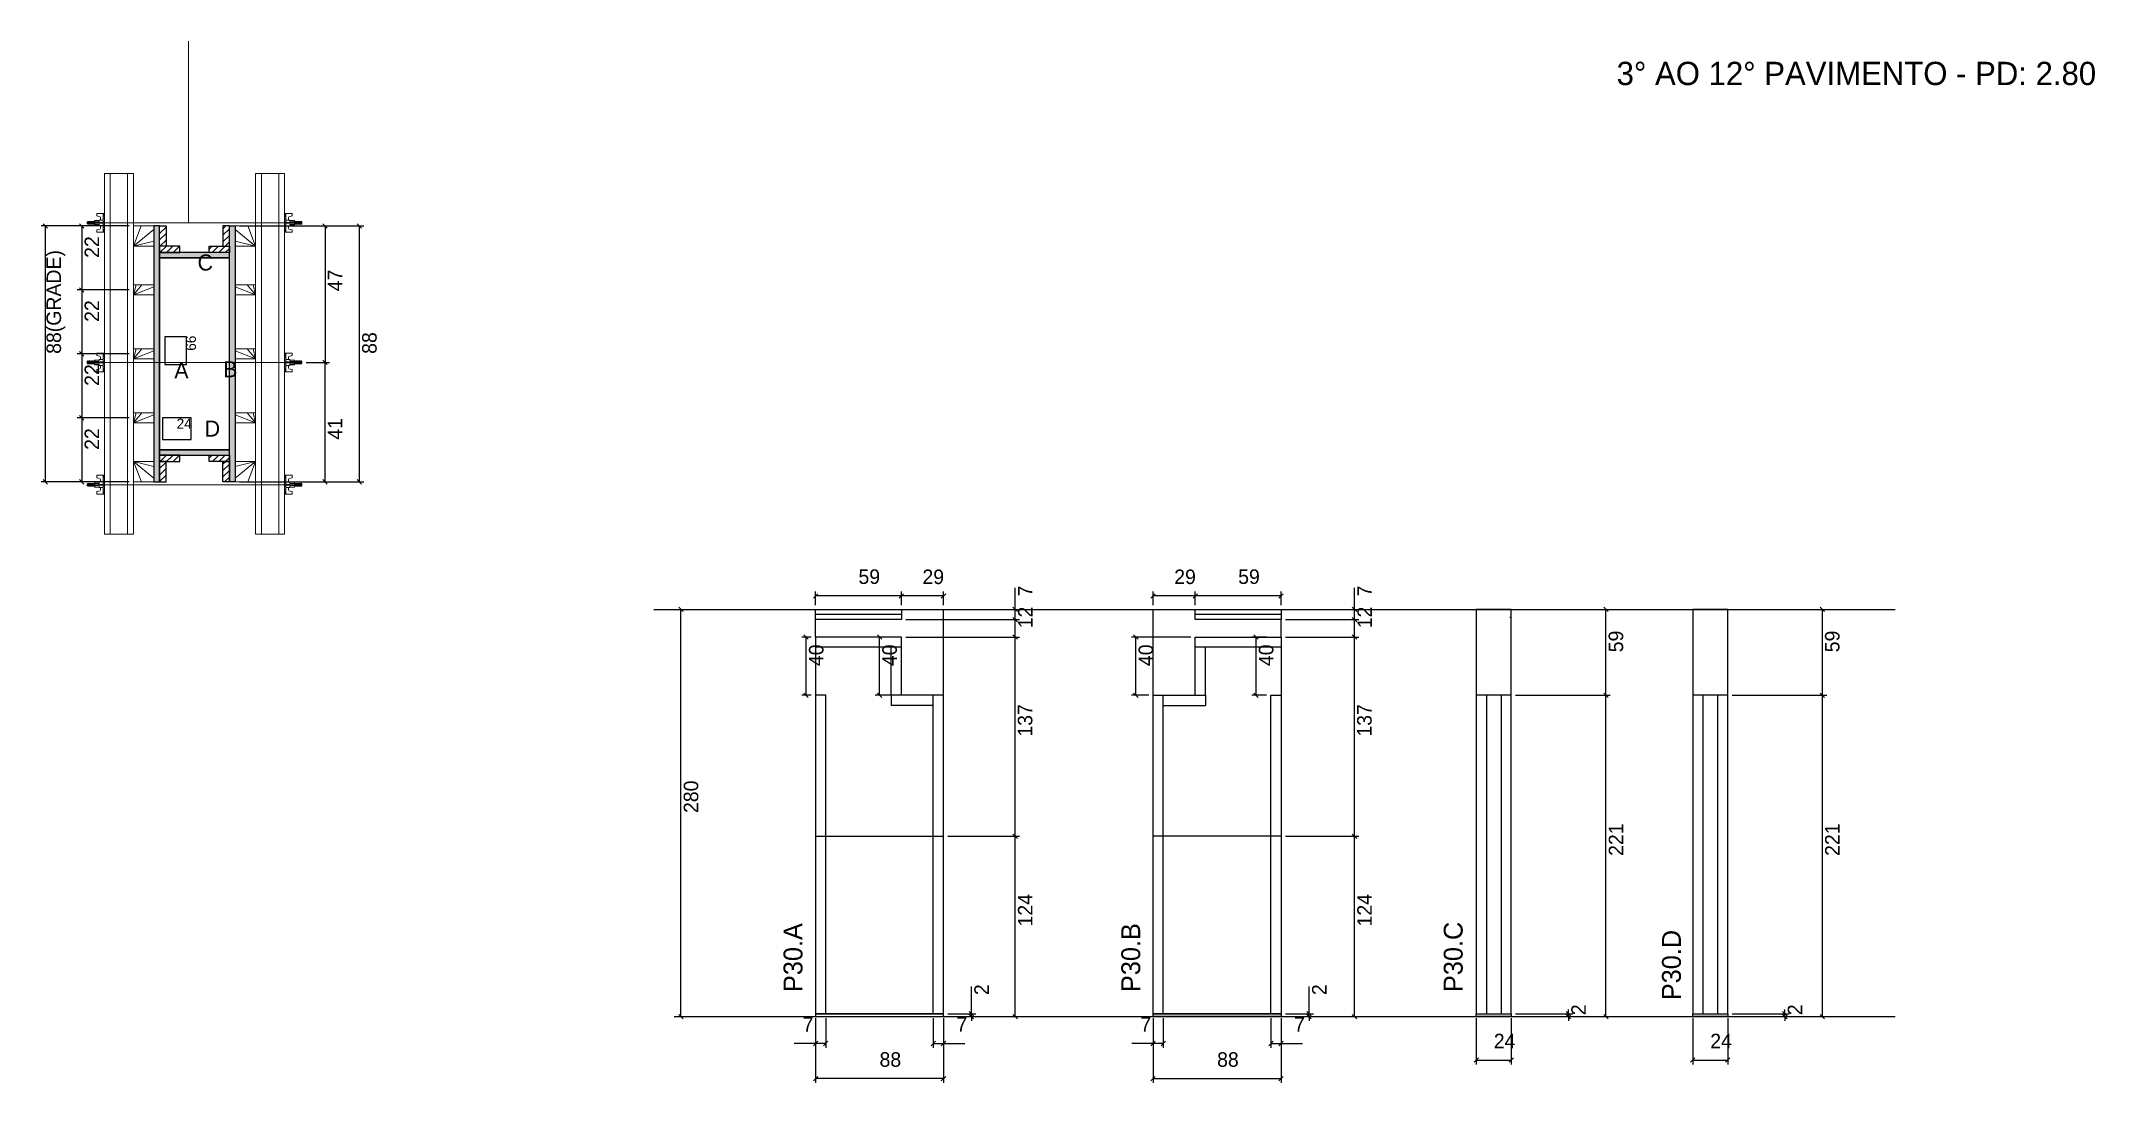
# Model space of a CAD drawing. Header units: metres. Extents: x 5842 to 7255, y 2883 to 3600.
import ezdxf

# ---------------------------------------------------------------- set-up
doc = ezdxf.new("R2010")
doc.units = ezdxf.units.M
for name, color, linetype in [('CHAPA', 7, 'Continuous'), ('COTA', 7, 'Continuous'), ('Hachura', 7, 'Continuous'), ('Madeira', 7, 'Continuous'), ('NIVEL 2° PAV.', 7, 'Continuous'), ('NOMENCLATURA', 7, 'Continuous'), ('Nível', 7, 'Continuous'), ('Painéis', 7, 'Continuous'), ('Perfil Metálico', 7, 'Continuous'), ('SARR_2.2x7', 7, 'Continuous'), ('SARRAFO', 7, 'Continuous'), ('Texto Seção', 7, 'Continuous'), ('TEXTO_GERAL', 7, 'Continuous')]:
    doc.layers.add(name, color=color, linetype=linetype)

msp = doc.modelspace()

# ---------------------------------------------------------------- hatches: boundary and pattern name
at = {"layer": 'COTA'}
h = msp.add_hatch(dxfattribs=at)
h.set_pattern_fill('AR-CONC')
h.paths.add_polyline_path([(6829.2, 3149.9), (6853.2, 3149.9), (6853.2, 3208.9), (6829.2, 3208.9), (6829.2, 3149.9)])
h = msp.add_hatch(dxfattribs=at)
h.set_pattern_fill('AR-CONC')
h.paths.add_polyline_path([(6978.1, 3149.9), (7002.1, 3149.9), (7002.1, 3208.9), (6978.1, 3208.9), (6978.1, 3149.9)])
at = {"layer": 'Hachura'}
h = msp.add_hatch(color=7, dxfattribs=at)
h.dxf.hatch_style = 1
h.paths.add_polyline_path([(5923.5, 3472.6), (5919.5, 3472.6), (5919.5, 3296.6), (5923.5, 3296.6), (5923.5, 3472.6)])
h = msp.add_hatch(dxfattribs=at)
h.set_pattern_fill('ANSI31')
h.paths.add_polyline_path([(5923.5, 3458.6), (5927.9, 3458.6), (5927.9, 3472.6), (5923.5, 3472.6), (5923.5, 3458.6)])
h = msp.add_hatch(dxfattribs=at)
h.set_pattern_fill('ANSI31')
h.paths.add_polyline_path([(5971.5, 3458.6), (5967.1, 3458.6), (5967.1, 3472.6), (5971.5, 3472.6), (5971.5, 3458.6)])
h = msp.add_hatch(color=7, dxfattribs=at)
h.dxf.hatch_style = 1
h.paths.add_polyline_path([(5971.5, 3472.6), (5975.5, 3472.6), (5975.5, 3296.6), (5971.5, 3296.6), (5971.5, 3472.6)])
h = msp.add_hatch(dxfattribs=at)
h.set_pattern_fill('ANSI31')
h.paths.add_polyline_path([(5923.5, 3454.2), (5923.5, 3458.6), (5937.5, 3458.6), (5937.5, 3454.2), (5923.5, 3454.2)])
h = msp.add_hatch(color=7, dxfattribs=at)
h.dxf.hatch_style = 1
h.paths.add_polyline_path([(5971.5, 3450.6), (5971.5, 3454.2), (5923.5, 3454.2), (5923.5, 3450.6), (5971.5, 3450.6)])
h = msp.add_hatch(color=7, dxfattribs=at)
h.dxf.hatch_style = 1
h.paths.add_polyline_path([(5971.5, 3450.6), (5971.5, 3454.2), (5923.5, 3454.2), (5923.5, 3450.6), (5971.5, 3450.6)])
h = msp.add_hatch(dxfattribs=at)
h.set_pattern_fill('ANSI31')
h.paths.add_polyline_path([(5971.5, 3454.2), (5971.5, 3458.6), (5957.5, 3458.6), (5957.5, 3454.2), (5971.5, 3454.2)])
h = msp.add_hatch(color=7, dxfattribs=at)
h.dxf.hatch_style = 1
h.paths.add_polyline_path([(5971.5, 3315), (5971.5, 3318.6), (5923.5, 3318.6), (5923.5, 3315), (5971.5, 3315)])
h = msp.add_hatch(color=7, dxfattribs=at)
h.dxf.hatch_style = 1
h.paths.add_polyline_path([(5971.5, 3315), (5971.5, 3318.6), (5923.5, 3318.6), (5923.5, 3315), (5971.5, 3315)])
h = msp.add_hatch(dxfattribs=at)
h.set_pattern_fill('ANSI31')
h.paths.add_polyline_path([(5923.5, 3310.6), (5923.5, 3315), (5937.5, 3315), (5937.5, 3310.6), (5923.5, 3310.6)])
h = msp.add_hatch(dxfattribs=at)
h.set_pattern_fill('ANSI31')
h.paths.add_polyline_path([(5923.5, 3310.6), (5927.9, 3310.6), (5927.9, 3296.6), (5923.5, 3296.6), (5923.5, 3310.6)])
h = msp.add_hatch(dxfattribs=at)
h.set_pattern_fill('ANSI31')
h.paths.add_polyline_path([(5971.5, 3310.6), (5971.5, 3315), (5957.5, 3315), (5957.5, 3310.6), (5971.5, 3310.6)])
h = msp.add_hatch(dxfattribs=at)
h.set_pattern_fill('ANSI31')
h.paths.add_polyline_path([(5971.5, 3310.6), (5967.1, 3310.6), (5967.1, 3296.6), (5971.5, 3296.6), (5971.5, 3310.6)])

# ---------------------------------------------------------------- linework, layer by layer
at = {"layer": 'CHAPA', "color": 1, "lineweight": 25}
for points in [[(5923.5, 3472.6), (5919.5, 3472.6), (5919.5, 3296.6), (5923.5, 3296.6)], [(5923.5, 3472.6), (5919.5, 3472.6), (5919.5, 3296.6), (5923.5, 3296.6)], [(5971.5, 3472.6), (5975.5, 3472.6), (5975.5, 3296.6), (5971.5, 3296.6)], [(5971.5, 3472.6), (5975.5, 3472.6), (5975.5, 3296.6), (5971.5, 3296.6)], [(5971.5, 3450.6), (5971.5, 3454.2), (5923.5, 3454.2), (5923.5, 3450.6)], [(5971.5, 3450.6), (5971.5, 3454.2), (5923.5, 3454.2), (5923.5, 3450.6)], [(5971.5, 3315), (5971.5, 3318.6), (5923.5, 3318.6), (5923.5, 3315)], [(5971.5, 3315), (5971.5, 3318.6), (5923.5, 3318.6), (5923.5, 3315)]]:
    msp.add_lwpolyline(points, close=True, dxfattribs=at)
at = {"layer": 'COTA', "color": 241, "lineweight": 25}
for p, q in [((5902.5, 3472.6), (5842, 3472.6)), ((5845, 3296.6), (5845, 3472.6)), ((5902.5, 3472.6), (5866.9, 3472.6)), ((5869.9, 3472.6), (5869.9, 3428.6)), ((5978.5, 3472.6), (6063.9, 3472.6)), ((6012.5, 3472.6), (6040.3, 3472.6)), ((6037.3, 3472.6), (6037.3, 3378.7)), ((6060.9, 3296.6), (6060.9, 3472.6)), ((5902.5, 3428.6), (5866.9, 3428.6)), ((5902.5, 3428.6), (5866.9, 3428.6)), ((5869.9, 3428.6), (5869.9, 3384.6)), ((5902.5, 3384.6), (5866.9, 3384.6)), ((5902.5, 3384.6), (5866.9, 3384.6)), ((5869.9, 3384.6), (5869.9, 3340.6)), ((6024.3, 3378.7), (6040.3, 3378.7)), ((6024.3, 3378.7), (6040.3, 3378.7)), ((6037.3, 3296.6), (6037.3, 3378.7)), ((5902.5, 3340.6), (5866.9, 3340.6)), ((5902.5, 3340.6), (5866.9, 3340.6)), ((5869.9, 3340.6), (5869.9, 3296.6)), ((5902.5, 3296.6), (5842, 3296.6)), ((5902.5, 3296.6), (5866.9, 3296.6)), ((5978.5, 3296.6), (6063.9, 3296.6)), ((6012.5, 3296.6), (6040.3, 3296.6)), ((6433.7, 3208.9), (6462.7, 3208.9)), ((6462.7, 3149.9), (6462.7, 3208.9)), ((6606.9, 3149.9), (6606.9, 3208.9)), ((6606.9, 3208.9), (6635.9, 3208.9)), ((6374.7, 3189.9), (6374.7, 3201.9)), ((6694.9, 3189.9), (6694.9, 3201.9))]:
    msp.add_line(p, q, dxfattribs=at)
at = {"layer": 'COTA', "color": 0, "lineweight": 25}
for p, q in [((5846.5, 3471.1), (5843.5, 3474.1)), ((5871.4, 3471.1), (5868.4, 3474.1)), ((6038.8, 3471.1), (6035.8, 3474.1)), ((6062.4, 3471.1), (6059.4, 3474.1)), ((5868.4, 3430.1), (5871.4, 3427.1)), ((5871.4, 3427.1), (5868.4, 3430.1)), ((5868.4, 3386.1), (5871.4, 3383.1)), ((5871.4, 3383.1), (5868.4, 3386.1)), ((6038.8, 3377.2), (6035.8, 3380.2)), ((6035.8, 3380.2), (6038.8, 3377.2)), ((5868.4, 3342.1), (5871.4, 3339.1)), ((5871.4, 3339.1), (5868.4, 3342.1)), ((5843.5, 3298.1), (5846.5, 3295.1)), ((5868.4, 3298.1), (5871.4, 3295.1)), ((6035.8, 3298.1), (6038.8, 3295.1)), ((6059.4, 3298.1), (6062.4, 3295.1)), ((6376.2, 3219.7), (6373.2, 3216.7)), ((6432.2, 3216.7), (6435.2, 3219.7)), ((6435.2, 3219.7), (6432.2, 3216.7)), ((6461.2, 3216.7), (6464.2, 3219.7)), ((6513.5, 3207.4), (6510.5, 3210.4)), ((6608.4, 3219.7), (6605.4, 3216.7)), ((6634.4, 3216.7), (6637.4, 3219.7)), ((6637.4, 3219.7), (6634.4, 3216.7)), ((6693.4, 3216.7), (6696.4, 3219.7)), ((6746.9, 3207.4), (6743.9, 3210.4)), ((6919.8, 3207.4), (6916.8, 3210.4)), ((7068.7, 3207.4), (7065.7, 3210.4)), ((6513.5, 3200.4), (6510.5, 3203.4)), ((6510.5, 3203.4), (6513.5, 3200.4)), ((6746.9, 3200.4), (6743.9, 3203.4)), ((6743.9, 3203.4), (6746.9, 3200.4)), ((6369.7, 3188.4), (6366.7, 3191.4)), ((6420.2, 3188.4), (6417.2, 3191.4)), ((6513.5, 3188.4), (6510.5, 3191.4)), ((6510.5, 3191.4), (6513.5, 3188.4)), ((6596.5, 3188.4), (6593.5, 3191.4)), ((6679.2, 3188.4), (6676.2, 3191.4)), ((6746.9, 3188.4), (6743.9, 3191.4)), ((6743.9, 3191.4), (6746.9, 3188.4)), ((6366.7, 3151.4), (6369.7, 3148.4)), ((6417.2, 3151.4), (6420.2, 3148.4)), ((6593.5, 3151.4), (6596.5, 3148.4)), ((6676.2, 3151.4), (6679.2, 3148.4)), ((6916.8, 3151.4), (6919.8, 3148.4)), ((6919.8, 3148.4), (6916.8, 3151.4)), ((7065.7, 3151.4), (7068.7, 3148.4)), ((7068.7, 3148.4), (7065.7, 3151.4)), ((6510.5, 3054.4), (6513.5, 3051.4)), ((6513.5, 3051.4), (6510.5, 3054.4)), ((6743.9, 3054.4), (6746.9, 3051.4)), ((6746.9, 3051.4), (6743.9, 3054.4)), ((6480.4, 2932.4), (6483.4, 2929.4)), ((6483.4, 2927.4), (6480.4, 2930.4)), ((6510.5, 2930.4), (6513.5, 2927.4)), ((6712.7, 2932.4), (6715.7, 2929.4)), ((6715.7, 2927.4), (6712.7, 2930.4)), ((6743.9, 2930.4), (6746.9, 2927.4)), ((6891, 2932.4), (6894, 2929.4)), ((6894, 2927.4), (6891, 2930.4)), ((6916.8, 2930.4), (6919.8, 2927.4)), ((7039.9, 2932.4), (7042.9, 2929.4)), ((7042.9, 2927.4), (7039.9, 2930.4)), ((7065.7, 2930.4), (7068.7, 2927.4)), ((6376.2, 2911.9), (6373.2, 2908.9)), ((6380.2, 2908.9), (6383.2, 2911.9)), ((6457.2, 2911.9), (6454.2, 2908.9)), ((6461.2, 2908.9), (6464.2, 2911.9)), ((6608.4, 2911.9), (6605.4, 2908.9)), ((6612.4, 2908.9), (6615.4, 2911.9)), ((6689.4, 2911.9), (6686.4, 2908.9)), ((6693.4, 2908.9), (6696.4, 2911.9)), ((6830.7, 2900.5), (6827.7, 2897.5)), ((6851.7, 2897.5), (6854.7, 2900.5)), ((6979.6, 2900.5), (6976.6, 2897.5)), ((7000.6, 2897.5), (7003.6, 2900.5)), ((6376.2, 2887.8), (6373.2, 2884.8)), ((6461.2, 2884.8), (6464.2, 2887.8)), ((6608.4, 2887.8), (6605.4, 2884.8)), ((6693.4, 2884.8), (6696.4, 2887.8))]:
    msp.add_line(p, q, dxfattribs=at)
at = {"layer": 'COTA', "color": 180, "lineweight": 25}
for p, q in [((5942, 3396.2), (5927, 3396.2)), ((5927, 3396.2), (5927, 3377.2)), ((5942, 3377.2), (5942, 3396.2)), ((5927, 3377.2), (5942, 3377.2)), ((5945.1, 3340.6), (5925.4, 3340.6)), ((5925.4, 3340.6), (5925.4, 3325.6)), ((5945.1, 3325.6), (5945.1, 3340.6)), ((5925.4, 3325.6), (5945.1, 3325.6))]:
    msp.add_line(p, q, dxfattribs=at)
at = {"layer": 'COTA', "color": 4, "lineweight": 25}
for p, q in [((6374.7, 3211.9), (6374.7, 3221.2)), ((6433.7, 3211.9), (6433.7, 3221.2)), ((6433.7, 3211.9), (6433.7, 3221.2)), ((6462.7, 3211.9), (6462.7, 3221.2)), ((6512, 3208.9), (6512, 3223.7)), ((6606.9, 3211.9), (6606.9, 3221.2)), ((6635.9, 3211.9), (6635.9, 3221.2)), ((6635.9, 3211.9), (6635.9, 3221.2)), ((6694.9, 3211.9), (6694.9, 3221.2)), ((6745.4, 3208.9), (6745.4, 3223.7)), ((6433.7, 3218.2), (6374.7, 3218.2)), ((6462.7, 3218.2), (6433.7, 3218.2)), ((6465.7, 3208.9), (6515, 3208.9)), ((6512, 3201.9), (6512, 3208.9)), ((6635.9, 3218.2), (6606.9, 3218.2)), ((6694.9, 3218.2), (6635.9, 3218.2)), ((6697.9, 3208.9), (6748.4, 3208.9)), ((6745.4, 3201.9), (6745.4, 3208.9)), ((6856.2, 3208.9), (6921.3, 3208.9)), ((6918.3, 3149.9), (6918.3, 3208.9)), ((7005.1, 3208.9), (7070.2, 3208.9)), ((7067.2, 3149.9), (7067.2, 3208.9)), ((6436.7, 3201.9), (6515, 3201.9)), ((6436.7, 3201.9), (6515, 3201.9)), ((6512, 3189.9), (6512, 3201.9)), ((6697.9, 3201.9), (6748.4, 3201.9)), ((6697.9, 3201.9), (6748.4, 3201.9)), ((6745.4, 3189.9), (6745.4, 3201.9)), ((6371.7, 3189.9), (6365.2, 3189.9)), ((6368.2, 3149.9), (6368.2, 3189.9)), ((6430.7, 3189.9), (6415.7, 3189.9)), ((6418.7, 3149.9), (6418.7, 3189.9)), ((6436.7, 3189.9), (6515, 3189.9)), ((6436.7, 3189.9), (6515, 3189.9)), ((6512, 3052.9), (6512, 3189.9)), ((6632.9, 3189.9), (6592, 3189.9)), ((6595, 3149.9), (6595, 3189.9)), ((6684.9, 3189.9), (6674.7, 3189.9)), ((6677.7, 3149.9), (6677.7, 3189.9)), ((6697.9, 3189.9), (6748.4, 3189.9)), ((6697.9, 3189.9), (6748.4, 3189.9)), ((6745.4, 3052.9), (6745.4, 3189.9)), ((6371.7, 3149.9), (6365.2, 3149.9)), ((6430.7, 3149.9), (6415.7, 3149.9)), ((6603.9, 3149.9), (6592, 3149.9)), ((6684.9, 3149.9), (6674.7, 3149.9)), ((6856.2, 3149.9), (6921.3, 3149.9)), ((6856.2, 3149.9), (6921.3, 3149.9)), ((6918.3, 2928.9), (6918.3, 3149.9)), ((7005.1, 3149.9), (7070.2, 3149.9)), ((7005.1, 3149.9), (7070.2, 3149.9)), ((7067.2, 2928.9), (7067.2, 3149.9)), ((6465.7, 3052.9), (6515, 3052.9)), ((6465.7, 3052.9), (6515, 3052.9)), ((6512, 2928.9), (6512, 3052.9)), ((6697.9, 3052.9), (6748.4, 3052.9)), ((6697.9, 3052.9), (6748.4, 3052.9)), ((6745.4, 2928.9), (6745.4, 3052.9)), ((6481.9, 2930.9), (6481.9, 2949.7)), ((6714.2, 2930.9), (6714.2, 2949.7)), ((6374.7, 2927.9), (6374.7, 2883.3)), ((6374.7, 2925.9), (6374.7, 2907.4)), ((6381.7, 2927.9), (6381.7, 2907.4)), ((6455.7, 2927.9), (6455.7, 2907.4)), ((6462.7, 2927.9), (6462.7, 2883.3)), ((6462.7, 2925.9), (6462.7, 2907.4)), ((6465.7, 2930.9), (6484.9, 2930.9)), ((6465.7, 2928.9), (6484.9, 2928.9)), ((6465.7, 2928.9), (6515, 2928.9)), ((6481.9, 2928.9), (6481.9, 2930.9)), ((6481.9, 2928.9), (6481.9, 2925.9)), ((6606.9, 2927.9), (6606.9, 2883.3)), ((6606.9, 2925.9), (6606.9, 2907.4)), ((6613.9, 2927.9), (6613.9, 2907.4)), ((6687.9, 2927.9), (6687.9, 2907.4)), ((6694.9, 2927.9), (6694.9, 2883.3)), ((6694.9, 2925.9), (6694.9, 2907.4)), ((6697.9, 2930.9), (6717.2, 2930.9)), ((6697.9, 2928.9), (6717.2, 2928.9)), ((6697.9, 2928.9), (6748.4, 2928.9)), ((6714.2, 2928.9), (6714.2, 2930.9)), ((6714.2, 2928.9), (6714.2, 2925.9)), ((6829.2, 2927.9), (6829.2, 2896)), ((6853.2, 2927.9), (6853.2, 2896)), ((6856.2, 2930.9), (6895.5, 2930.9)), ((6856.2, 2928.9), (6895.5, 2928.9)), ((6856.2, 2928.9), (6921.3, 2928.9)), ((6892.5, 2930.9), (6892.5, 2933.9)), ((6892.5, 2928.9), (6892.5, 2930.9)), ((6892.5, 2928.9), (6892.5, 2925.9)), ((6978.1, 2927.9), (6978.1, 2896)), ((7002.1, 2927.9), (7002.1, 2896)), ((7005.1, 2930.9), (7044.4, 2930.9)), ((7005.1, 2928.9), (7044.4, 2928.9)), ((7005.1, 2928.9), (7070.2, 2928.9)), ((7041.4, 2930.9), (7041.4, 2933.9)), ((7041.4, 2928.9), (7041.4, 2930.9)), ((7041.4, 2928.9), (7041.4, 2925.9)), ((6374.7, 2910.4), (6360, 2910.4)), ((6381.7, 2910.4), (6374.7, 2910.4)), ((6455.7, 2910.4), (6462.7, 2910.4)), ((6462.7, 2910.4), (6477.4, 2910.4)), ((6606.9, 2910.4), (6592.2, 2910.4)), ((6613.9, 2910.4), (6606.9, 2910.4)), ((6687.9, 2910.4), (6694.9, 2910.4)), ((6694.9, 2910.4), (6709.7, 2910.4)), ((6829.2, 2899), (6853.2, 2899)), ((6978.1, 2899), (7002.1, 2899)), ((6462.7, 2886.3), (6374.7, 2886.3)), ((6606.9, 2886.3), (6694.9, 2886.3))]:
    msp.add_line(p, q, dxfattribs=at)
at = {"layer": 'COTA', "color": 241, "lineweight": 25}
for points in [[(6853.2, 3149.9), (6853.2, 3208.9), (6829.2, 3208.9), (6829.2, 3149.9)], [(7002.1, 3149.9), (7002.1, 3208.9), (6978.1, 3208.9), (6978.1, 3149.9)]]:
    msp.add_lwpolyline(points, dxfattribs=at)
at = {"layer": 'Hachura', "color": 0, "lineweight": 9}
for p, q in [((5874.1, 3475.7), (5873.7, 3475.3)), ((5873.7, 3475.3), (5873.7, 3474.1)), ((5874.4, 3475.7), (5874.1, 3475.7)), ((5874.1, 3473.7), (5874.1, 3475.7)), ((5874.4, 3475.7), (5875.3, 3473.7)), ((5874.4, 3475.7), (5875.3, 3473.7)), ((5874.5, 3475.7), (5875.6, 3473.6)), ((5875.8, 3473.6), (5874.7, 3475.8)), ((5875.5, 3475.7), (5874.9, 3475.7)), ((5875.9, 3473.7), (5874.9, 3475.7)), ((5875.5, 3475.7), (5876.5, 3473.7)), ((5875.6, 3475.7), (5876.7, 3473.6)), ((5876.9, 3473.6), (5875.9, 3475.8)), ((5876.7, 3475.7), (5876.1, 3475.7)), ((5877, 3473.7), (5876.1, 3475.7)), ((5876.3, 3475.7), (5876.1, 3475.7)), ((5876.7, 3475.7), (5877.7, 3473.7)), ((5876.8, 3475.7), (5877.9, 3473.6)), ((5878.1, 3473.6), (5877, 3475.8)), ((5877.9, 3475.7), (5877.2, 3475.7)), ((5878.2, 3473.7), (5877.2, 3475.7)), ((5877.9, 3475.7), (5878.8, 3473.7)), ((5878.8, 3474.5), (5878.2, 3475.8)), ((5878.8, 3474.8), (5878.4, 3475.7)), ((5878.8, 3475.7), (5878.4, 3475.7)), ((5878.8, 3473), (5878.8, 3476.3)), ((5878.8, 3476.3), (5882, 3476.3)), ((5878.9, 3473), (5878.9, 3476.3)), ((5885.5, 3481.1), (5880.4, 3481.1)), ((5880.4, 3481.1), (5880.4, 3479.4)), ((5880.4, 3479.4), (5882.6, 3478.8)), ((5882, 3476.6), (5882, 3472.7)), ((5884.6, 3476.6), (5882, 3476.6)), ((5882.8, 3478.5), (5882.8, 3476.6)), ((5884.6, 3481.1), (5884.6, 3468.2)), ((5884.6, 3481.1), (5884.6, 3475.9)), ((5884.6, 3480.9), (5885.5, 3480.9)), ((5884.6, 3480.7), (5885.5, 3480.7)), ((5884.6, 3480.4), (5885.5, 3480.4)), ((5884.6, 3479.9), (5885.5, 3479.9)), ((5884.6, 3479.1), (5885.5, 3479.1)), ((5884.6, 3477.7), (5885.5, 3477.7)), ((5884.6, 3474.6), (5884.6, 3476.6)), ((5884.6, 3475.9), (5884.6, 3475.3)), ((5884.9, 3475.6), (5884.7, 3475.6)), ((5885.4, 3475.6), (5884.9, 3475.6)), ((5885.5, 3468.2), (5885.5, 3481.1)), ((5885.5, 3469.1), (5885.5, 3477)), ((6009.5, 3468.2), (6009.5, 3481.1)), ((6009.5, 3481.1), (6014.7, 3481.1)), ((6010.5, 3480.9), (6009.5, 3480.9)), ((6010.5, 3480.7), (6009.5, 3480.7)), ((6010.5, 3480.4), (6009.5, 3480.4)), ((6010.5, 3479.9), (6009.5, 3479.9)), ((6010.5, 3479.1), (6009.5, 3479.1)), ((6010.5, 3477.7), (6009.5, 3477.7)), ((6009.5, 3469.1), (6009.5, 3477)), ((6009.7, 3475.6), (6010.1, 3475.6)), ((6010.1, 3475.6), (6010.3, 3475.6)), ((6010.4, 3481.1), (6010.4, 3468.2)), ((6010.4, 3481.1), (6010.4, 3475.9)), ((6010.4, 3474.6), (6010.4, 3476.6)), ((6010.4, 3476.6), (6013, 3476.6)), ((6010.4, 3475.9), (6010.4, 3475.3)), ((6012.2, 3478.5), (6012.2, 3476.6)), ((6014.7, 3479.4), (6012.5, 3478.8)), ((6013, 3476.6), (6013, 3472.7)), ((6016.2, 3476.3), (6013, 3476.3)), ((6014.7, 3481.1), (6014.7, 3479.4)), ((6016.2, 3473), (6016.2, 3476.3)), ((6016.2, 3473), (6016.2, 3476.3)), ((6016.2, 3474.5), (6016.9, 3475.8)), ((6017.2, 3475.7), (6016.2, 3473.7)), ((6016.2, 3474.8), (6016.7, 3475.7)), ((6016.2, 3475.7), (6016.7, 3475.7)), ((6016.9, 3473.7), (6017.9, 3475.7)), ((6017, 3473.6), (6018, 3475.8)), ((6017.2, 3475.7), (6017.9, 3475.7)), ((6018.3, 3475.7), (6017.2, 3473.6)), ((6018.4, 3475.7), (6017.4, 3473.7)), ((6018, 3473.7), (6019, 3475.7)), ((6018.1, 3473.6), (6019.2, 3475.8)), ((6018.4, 3475.7), (6019, 3475.7)), ((6019.4, 3475.7), (6018.4, 3473.6)), ((6019.5, 3475.7), (6018.6, 3473.7)), ((6018.8, 3475.7), (6019, 3475.7)), ((6019.2, 3473.7), (6020.2, 3475.7)), ((6019.3, 3473.6), (6020.4, 3475.8)), ((6019.5, 3475.7), (6020.2, 3475.7)), ((6020.6, 3475.7), (6019.5, 3473.6)), ((6020.7, 3475.7), (6019.7, 3473.7)), ((6020.7, 3475.7), (6019.7, 3473.7)), ((6020.7, 3475.7), (6021, 3475.7)), ((6021, 3475.7), (6021.3, 3475.3)), ((6021, 3473.7), (6021, 3475.7)), ((6021.3, 3475.3), (6021.3, 3474.1)), ((5874.1, 3473.7), (5873.7, 3474.1)), ((5874.7, 3473.7), (5874.1, 3475)), ((5874.6, 3473.6), (5874.1, 3474.8)), ((5874.1, 3474.3), (5874.4, 3473.6)), ((5874.1, 3474), (5874.2, 3473.7)), ((5874.7, 3473.7), (5875.3, 3473.7)), ((5876.5, 3473.7), (5875.9, 3473.7)), ((5877.2, 3473.7), (5877, 3473.7)), ((5877.2, 3473.7), (5877.7, 3473.7)), ((5878.2, 3473.7), (5878.8, 3473.7)), ((5878.8, 3475.3), (5882, 3475.3)), ((5878.8, 3473.7), (5882, 3473.7)), ((5882, 3473), (5878.8, 3473)), ((5880.4, 3469.9), (5882.6, 3470.4)), ((5880.4, 3468.2), (5880.4, 3469.9)), ((5884.6, 3468.2), (5880.4, 3468.2)), ((5882, 3472.7), (5882, 3473)), ((5882, 3472.7), (5882, 3473)), ((5882, 3472.7), (5884.6, 3472.7)), ((5884.6, 3475), (5882.6, 3475)), ((5882.6, 3474.4), (5884.6, 3474.4)), ((5882.8, 3470.8), (5882.8, 3472.7)), ((5884.6, 3474.6), (5885.5, 3474.6)), ((5884.6, 3471.6), (5885.5, 3471.6)), ((5884.6, 3470.2), (5885.5, 3470.2)), ((5884.6, 3469.3), (5885.5, 3469.3)), ((5884.6, 3468.9), (5885.5, 3468.9)), ((5884.6, 3468.5), (5885.5, 3468.5)), ((5884.6, 3468.3), (5885.5, 3468.3)), ((5884.6, 3468.2), (5885.5, 3468.2)), ((5884.8, 3473.7), (5885.2, 3473.7)), ((6010.4, 3474.6), (6009.5, 3474.6)), ((6010.5, 3471.6), (6009.5, 3471.6)), ((6010.5, 3470.2), (6009.5, 3470.2)), ((6010.5, 3469.3), (6009.5, 3469.3)), ((6010.5, 3468.9), (6009.5, 3468.9)), ((6010.5, 3468.5), (6009.5, 3468.5)), ((6010.5, 3468.3), (6009.5, 3468.3)), ((6010.4, 3468.2), (6009.5, 3468.2)), ((6010.3, 3473.7), (6009.9, 3473.7)), ((6010.4, 3475), (6012.4, 3475)), ((6012.4, 3474.4), (6010.4, 3474.4)), ((6013, 3472.7), (6010.4, 3472.7)), ((6010.4, 3468.2), (6014.7, 3468.2)), ((6012.2, 3470.8), (6012.2, 3472.7)), ((6014.7, 3469.9), (6012.5, 3470.4)), ((6016.2, 3475.3), (6013, 3475.3)), ((6016.2, 3473.7), (6013, 3473.7)), ((6013, 3473), (6016.2, 3473)), ((6013, 3472.7), (6013, 3473)), ((6013, 3472.7), (6013, 3473)), ((6014.7, 3468.2), (6014.7, 3469.9)), ((6016.9, 3473.7), (6016.2, 3473.7)), ((6017.8, 3473.7), (6017.4, 3473.7)), ((6017.8, 3473.7), (6018, 3473.7)), ((6018.6, 3473.7), (6019.2, 3473.7)), ((6020.4, 3473.7), (6019.7, 3473.7)), ((6020.4, 3473.7), (6021, 3475)), ((6020.4, 3473.6), (6021, 3474.8)), ((6021, 3474.3), (6020.7, 3473.6)), ((6021, 3474), (6020.9, 3473.7)), ((6021, 3473.7), (6021.3, 3474.1)), ((5874.1, 3379.7), (5873.7, 3379.3)), ((5873.7, 3379.3), (5873.7, 3378.1)), ((5874.1, 3377.7), (5873.7, 3378.1)), ((5874.4, 3379.7), (5874.1, 3379.7)), ((5874.1, 3377.7), (5874.1, 3379.7)), ((5874.7, 3377.7), (5874.1, 3379)), ((5874.6, 3377.6), (5874.1, 3378.8)), ((5874.1, 3378.3), (5874.4, 3377.6)), ((5874.1, 3378), (5874.2, 3377.7)), ((5874.4, 3379.7), (5875.3, 3377.7)), ((5874.4, 3379.7), (5875.3, 3377.7)), ((5874.5, 3379.7), (5875.6, 3377.6)), ((5875.8, 3377.6), (5874.7, 3379.8)), ((5874.7, 3377.7), (5875.3, 3377.7)), ((5875.5, 3379.7), (5874.9, 3379.7)), ((5875.9, 3377.7), (5874.9, 3379.7)), ((5875.5, 3379.7), (5876.5, 3377.7)), ((5875.6, 3379.7), (5876.7, 3377.6)), ((5876.9, 3377.6), (5875.9, 3379.8)), ((5876.5, 3377.7), (5875.9, 3377.7)), ((5876.7, 3379.7), (5876.1, 3379.7)), ((5877, 3377.7), (5876.1, 3379.7)), ((5876.3, 3379.7), (5876.1, 3379.7)), ((5876.7, 3379.7), (5877.7, 3377.7)), ((5876.8, 3379.7), (5877.9, 3377.6)), ((5878.1, 3377.6), (5877, 3379.8)), ((5877.2, 3377.7), (5877, 3377.7)), ((5877.9, 3379.7), (5877.2, 3379.7)), ((5878.2, 3377.7), (5877.2, 3379.7)), ((5877.2, 3377.7), (5877.7, 3377.7)), ((5877.9, 3379.7), (5878.8, 3377.7)), ((5878.8, 3378.5), (5878.2, 3379.8)), ((5878.2, 3377.7), (5878.8, 3377.7)), ((5878.8, 3378.8), (5878.4, 3379.7)), ((5878.8, 3379.7), (5878.4, 3379.7)), ((5878.8, 3377), (5878.8, 3380.3)), ((5878.8, 3380.3), (5882, 3380.3)), ((5878.8, 3379.3), (5882, 3379.3)), ((5878.8, 3377.7), (5882, 3377.7)), ((5882, 3377), (5878.8, 3377)), ((5878.9, 3377), (5878.9, 3380.3)), ((5885.5, 3385.1), (5880.4, 3385.1)), ((5880.4, 3385.1), (5880.4, 3383.4)), ((5880.4, 3383.4), (5882.6, 3382.8)), ((5882, 3380.6), (5882, 3376.7)), ((5884.6, 3380.6), (5882, 3380.6)), ((5882, 3376.7), (5882, 3377)), ((5882, 3376.7), (5882, 3377)), ((5882, 3376.7), (5884.6, 3376.7)), ((5884.6, 3379), (5882.6, 3379)), ((5882.6, 3378.4), (5884.6, 3378.4)), ((5882.8, 3382.5), (5882.8, 3380.6)), ((5882.8, 3374.8), (5882.8, 3376.7)), ((5884.6, 3385.1), (5884.6, 3372.2)), ((5884.6, 3385.1), (5884.6, 3379.9)), ((5884.6, 3384.9), (5885.5, 3384.9)), ((5884.6, 3384.7), (5885.5, 3384.7)), ((5884.6, 3384.4), (5885.5, 3384.4)), ((5884.6, 3383.9), (5885.5, 3383.9)), ((5884.6, 3383.1), (5885.5, 3383.1)), ((5884.6, 3381.7), (5885.5, 3381.7)), ((5884.6, 3378.6), (5884.6, 3380.6)), ((5884.6, 3379.9), (5884.6, 3379.3)), ((5884.6, 3378.6), (5885.5, 3378.6)), ((5884.9, 3379.6), (5884.7, 3379.6)), ((5884.8, 3377.7), (5885.2, 3377.7)), ((5885.4, 3379.6), (5884.9, 3379.6)), ((5885.5, 3372.2), (5885.5, 3385.1)), ((5885.5, 3373.1), (5885.5, 3381)), ((6009.5, 3372.2), (6009.5, 3385.1)), ((6009.5, 3385.1), (6014.7, 3385.1)), ((6010.5, 3384.9), (6009.5, 3384.9)), ((6010.5, 3384.7), (6009.5, 3384.7)), ((6010.5, 3384.4), (6009.5, 3384.4)), ((6010.5, 3383.9), (6009.5, 3383.9)), ((6010.5, 3383.1), (6009.5, 3383.1)), ((6010.5, 3381.7), (6009.5, 3381.7)), ((6009.5, 3373.1), (6009.5, 3381)), ((6010.4, 3378.6), (6009.5, 3378.6)), ((6009.7, 3379.6), (6010.1, 3379.6)), ((6010.3, 3377.7), (6009.9, 3377.7)), ((6010.1, 3379.6), (6010.3, 3379.6)), ((6010.4, 3385.1), (6010.4, 3372.2)), ((6010.4, 3385.1), (6010.4, 3379.9)), ((6010.4, 3378.6), (6010.4, 3380.6)), ((6010.4, 3380.6), (6013, 3380.6)), ((6010.4, 3379.9), (6010.4, 3379.3)), ((6010.4, 3379), (6012.4, 3379)), ((6012.4, 3378.4), (6010.4, 3378.4)), ((6013, 3376.7), (6010.4, 3376.7)), ((6012.2, 3382.5), (6012.2, 3380.6)), ((6012.2, 3374.8), (6012.2, 3376.7)), ((6014.7, 3383.4), (6012.5, 3382.8)), ((6013, 3380.6), (6013, 3376.7)), ((6016.2, 3380.3), (6013, 3380.3)), ((6016.2, 3379.3), (6013, 3379.3)), ((6016.2, 3377.7), (6013, 3377.7)), ((6013, 3377), (6016.2, 3377)), ((6013, 3376.7), (6013, 3377)), ((6013, 3376.7), (6013, 3377)), ((6014.7, 3385.1), (6014.7, 3383.4)), ((6016.2, 3377), (6016.2, 3380.3)), ((6016.2, 3377), (6016.2, 3380.3)), ((6016.2, 3378.5), (6016.9, 3379.8)), ((6017.2, 3379.7), (6016.2, 3377.7)), ((6016.2, 3378.8), (6016.7, 3379.7)), ((6016.2, 3379.7), (6016.7, 3379.7)), ((6016.9, 3377.7), (6016.2, 3377.7)), ((6016.9, 3377.7), (6017.9, 3379.7)), ((6017, 3377.6), (6018, 3379.8)), ((6017.2, 3379.7), (6017.9, 3379.7)), ((6018.3, 3379.7), (6017.2, 3377.6)), ((6018.4, 3379.7), (6017.4, 3377.7)), ((6017.8, 3377.7), (6017.4, 3377.7)), ((6017.8, 3377.7), (6018, 3377.7)), ((6018, 3377.7), (6019, 3379.7)), ((6018.1, 3377.6), (6019.2, 3379.8)), ((6018.4, 3379.7), (6019, 3379.7)), ((6019.4, 3379.7), (6018.4, 3377.6)), ((6019.5, 3379.7), (6018.6, 3377.7)), ((6018.6, 3377.7), (6019.2, 3377.7)), ((6018.8, 3379.7), (6019, 3379.7)), ((6019.2, 3377.7), (6020.2, 3379.7)), ((6019.3, 3377.6), (6020.4, 3379.8)), ((6019.5, 3379.7), (6020.2, 3379.7)), ((6020.6, 3379.7), (6019.5, 3377.6)), ((6020.7, 3379.7), (6019.7, 3377.7)), ((6020.7, 3379.7), (6019.7, 3377.7)), ((6020.4, 3377.7), (6019.7, 3377.7)), ((6020.4, 3377.7), (6021, 3379)), ((6020.4, 3377.6), (6021, 3378.8)), ((6020.7, 3379.7), (6021, 3379.7)), ((6021, 3378.3), (6020.7, 3377.6)), ((6021, 3378), (6020.9, 3377.7)), ((6021, 3379.7), (6021.3, 3379.3)), ((6021, 3377.7), (6021, 3379.7)), ((6021, 3377.7), (6021.3, 3378.1)), ((6021.3, 3379.3), (6021.3, 3378.1)), ((5880.4, 3373.9), (5882.6, 3374.4)), ((5880.4, 3372.2), (5880.4, 3373.9)), ((5884.6, 3372.2), (5880.4, 3372.2)), ((5884.6, 3375.6), (5885.5, 3375.6)), ((5884.6, 3374.2), (5885.5, 3374.2)), ((5884.6, 3373.3), (5885.5, 3373.3)), ((5884.6, 3372.9), (5885.5, 3372.9)), ((5884.6, 3372.5), (5885.5, 3372.5)), ((5884.6, 3372.3), (5885.5, 3372.3)), ((5884.6, 3372.2), (5885.5, 3372.2)), ((6010.5, 3375.6), (6009.5, 3375.6)), ((6010.5, 3374.2), (6009.5, 3374.2)), ((6010.5, 3373.3), (6009.5, 3373.3)), ((6010.5, 3372.9), (6009.5, 3372.9)), ((6010.5, 3372.5), (6009.5, 3372.5)), ((6010.5, 3372.3), (6009.5, 3372.3)), ((6010.4, 3372.2), (6009.5, 3372.2)), ((6010.4, 3372.2), (6014.7, 3372.2)), ((6014.7, 3373.9), (6012.5, 3374.4)), ((6014.7, 3372.2), (6014.7, 3373.9)), ((5874.1, 3295.5), (5873.7, 3295.2)), ((5873.7, 3293.9), (5873.7, 3295.2)), ((5874.1, 3293.6), (5873.7, 3293.9)), ((5874.1, 3295), (5874.4, 3295.7)), ((5874.6, 3295.6), (5874.1, 3294.5)), ((5874.1, 3295.3), (5874.2, 3295.5)), ((5874.7, 3295.5), (5874.1, 3294.2)), ((5874.1, 3295.5), (5874.1, 3293.6)), ((5874.4, 3293.6), (5874.1, 3293.6)), ((5874.4, 3293.6), (5875.3, 3295.5)), ((5874.4, 3293.6), (5875.3, 3295.5)), ((5874.5, 3293.5), (5875.6, 3295.7)), ((5875.8, 3295.6), (5874.7, 3293.5)), ((5874.7, 3295.5), (5875.3, 3295.5)), ((5875.9, 3295.5), (5874.9, 3293.6)), ((5875.5, 3293.6), (5874.9, 3293.6)), ((5875.5, 3293.6), (5876.5, 3295.5)), ((5875.6, 3293.5), (5876.7, 3295.7)), ((5876.9, 3295.6), (5875.9, 3293.5)), ((5876.5, 3295.5), (5875.9, 3295.5)), ((5877, 3295.5), (5876.1, 3293.6)), ((5876.7, 3293.6), (5876.1, 3293.6)), ((5876.3, 3293.6), (5876.1, 3293.6)), ((5876.7, 3293.6), (5877.7, 3295.5)), ((5876.8, 3293.5), (5877.9, 3295.7)), ((5878.1, 3295.6), (5877, 3293.5)), ((5877.2, 3295.5), (5877, 3295.5)), ((5877.2, 3295.5), (5877.7, 3295.5)), ((5878.2, 3295.5), (5877.2, 3293.6)), ((5877.9, 3293.6), (5877.2, 3293.6)), ((5877.9, 3293.6), (5878.8, 3295.5)), ((5878.2, 3295.5), (5878.8, 3295.5)), ((5878.8, 3294.8), (5878.2, 3293.5)), ((5878.8, 3294.5), (5878.4, 3293.6)), ((5878.8, 3293.6), (5878.4, 3293.6)), ((5878.8, 3296.3), (5878.8, 3293)), ((5882, 3296.3), (5878.8, 3296.3)), ((5878.8, 3295.5), (5882, 3295.5)), ((5878.8, 3294), (5882, 3294)), ((5878.8, 3293), (5882, 3293)), ((5878.9, 3296.3), (5878.9, 3293)), ((5884.6, 3301.1), (5880.4, 3301.1)), ((5880.4, 3301.1), (5880.4, 3299.4)), ((5880.4, 3299.4), (5882.6, 3298.8)), ((5882, 3292.7), (5882, 3296.6)), ((5882, 3296.6), (5884.6, 3296.6)), ((5882, 3296.6), (5882, 3296.3)), ((5882, 3296.6), (5882, 3296.3)), ((5884.6, 3292.7), (5882, 3292.7)), ((5882.6, 3294.8), (5884.6, 3294.8)), ((5884.6, 3294.3), (5882.6, 3294.3)), ((5882.8, 3298.5), (5882.8, 3296.6)), ((5882.8, 3290.8), (5882.8, 3292.7)), ((5884.6, 3288.2), (5884.6, 3301.1)), ((5884.6, 3301.1), (5885.5, 3301.1)), ((5884.6, 3300.9), (5885.5, 3300.9)), ((5884.6, 3300.7), (5885.5, 3300.7)), ((5884.6, 3300.4), (5885.5, 3300.4)), ((5884.6, 3299.9), (5885.5, 3299.9)), ((5884.6, 3299.1), (5885.5, 3299.1)), ((5884.6, 3297.7), (5885.5, 3297.7)), ((5884.6, 3294.6), (5884.6, 3292.7)), ((5884.6, 3294.6), (5885.5, 3294.6)), ((5884.6, 3293.3), (5884.6, 3294)), ((5884.6, 3288.2), (5884.6, 3293.3)), ((5884.9, 3293.7), (5884.7, 3293.7)), ((5884.8, 3295.6), (5885.2, 3295.6)), ((5885.4, 3293.7), (5884.9, 3293.7)), ((5885.5, 3301.1), (5885.5, 3288.2)), ((5885.5, 3300.1), (5885.5, 3292.3)), ((6009.5, 3301.1), (6009.5, 3288.2)), ((6010.4, 3301.1), (6009.5, 3301.1)), ((6010.5, 3300.9), (6009.5, 3300.9)), ((6010.5, 3300.7), (6009.5, 3300.7)), ((6010.5, 3300.4), (6009.5, 3300.4)), ((6009.5, 3300.1), (6009.5, 3292.3)), ((6010.5, 3299.9), (6009.5, 3299.9)), ((6010.5, 3299.1), (6009.5, 3299.1)), ((6010.5, 3297.7), (6009.5, 3297.7)), ((6010.4, 3294.6), (6009.5, 3294.6)), ((6009.7, 3293.7), (6010.1, 3293.7)), ((6010.3, 3295.6), (6009.9, 3295.6)), ((6010.1, 3293.7), (6010.3, 3293.7)), ((6010.4, 3288.2), (6010.4, 3301.1)), ((6010.4, 3301.1), (6014.7, 3301.1)), ((6013, 3296.6), (6010.4, 3296.6)), ((6012.4, 3294.8), (6010.4, 3294.8)), ((6010.4, 3294.6), (6010.4, 3292.7)), ((6010.4, 3294.3), (6012.4, 3294.3)), ((6010.4, 3293.3), (6010.4, 3294)), ((6010.4, 3288.2), (6010.4, 3293.3)), ((6010.4, 3292.7), (6013, 3292.7)), ((6012.2, 3298.5), (6012.2, 3296.6)), ((6012.2, 3290.8), (6012.2, 3292.7)), ((6014.7, 3299.4), (6012.5, 3298.8)), ((6013, 3292.7), (6013, 3296.6)), ((6013, 3296.6), (6013, 3296.3)), ((6013, 3296.6), (6013, 3296.3)), ((6013, 3296.3), (6016.2, 3296.3)), ((6016.2, 3295.5), (6013, 3295.5)), ((6016.2, 3294), (6013, 3294)), ((6016.2, 3293), (6013, 3293)), ((6014.7, 3301.1), (6014.7, 3299.4)), ((6016.2, 3296.3), (6016.2, 3293)), ((6016.2, 3296.3), (6016.2, 3293)), ((6016.9, 3295.5), (6016.2, 3295.5)), ((6017.2, 3293.6), (6016.2, 3295.5)), ((6016.2, 3294.8), (6016.9, 3293.5)), ((6016.2, 3294.5), (6016.7, 3293.6)), ((6016.2, 3293.6), (6016.7, 3293.6)), ((6016.9, 3295.5), (6017.9, 3293.6)), ((6017, 3295.6), (6018, 3293.5)), ((6018.3, 3293.5), (6017.2, 3295.7)), ((6017.2, 3293.6), (6017.9, 3293.6)), ((6017.8, 3295.5), (6017.4, 3295.5)), ((6018.4, 3293.6), (6017.4, 3295.5)), ((6017.8, 3295.5), (6018, 3295.5)), ((6018, 3295.5), (6019, 3293.6)), ((6018.1, 3295.6), (6019.2, 3293.5)), ((6019.4, 3293.5), (6018.4, 3295.7)), ((6018.4, 3293.6), (6019, 3293.6)), ((6018.6, 3295.5), (6019.2, 3295.5)), ((6019.5, 3293.6), (6018.6, 3295.5)), ((6018.8, 3293.6), (6019, 3293.6)), ((6019.2, 3295.5), (6020.2, 3293.6)), ((6019.3, 3295.6), (6020.4, 3293.5)), ((6020.6, 3293.5), (6019.5, 3295.7)), ((6019.5, 3293.6), (6020.2, 3293.6)), ((6020.7, 3293.6), (6019.7, 3295.5)), ((6020.4, 3295.5), (6019.7, 3295.5)), ((6020.7, 3293.6), (6019.7, 3295.5)), ((6020.4, 3295.6), (6021, 3294.5)), ((6020.4, 3295.5), (6021, 3294.2)), ((6021, 3295), (6020.7, 3295.7)), ((6020.7, 3293.6), (6021, 3293.6)), ((6021, 3295.3), (6020.9, 3295.5)), ((6021, 3295.5), (6021.3, 3295.2)), ((6021, 3295.5), (6021, 3293.6)), ((6021, 3293.6), (6021.3, 3293.9)), ((6021.3, 3293.9), (6021.3, 3295.2)), ((5880.4, 3289.9), (5882.6, 3290.4)), ((5880.4, 3288.2), (5880.4, 3289.9)), ((5885.5, 3288.2), (5880.4, 3288.2)), ((5884.6, 3291.6), (5885.5, 3291.6)), ((5884.6, 3290.2), (5885.5, 3290.2)), ((5884.6, 3289.3), (5885.5, 3289.3)), ((5884.6, 3288.9), (5885.5, 3288.9)), ((5884.6, 3288.5), (5885.5, 3288.5)), ((5884.6, 3288.3), (5885.5, 3288.3)), ((6010.5, 3291.6), (6009.5, 3291.6)), ((6010.5, 3290.2), (6009.5, 3290.2)), ((6010.5, 3289.3), (6009.5, 3289.3)), ((6010.5, 3288.9), (6009.5, 3288.9)), ((6010.5, 3288.5), (6009.5, 3288.5)), ((6010.5, 3288.3), (6009.5, 3288.3)), ((6009.5, 3288.2), (6014.7, 3288.2)), ((6014.7, 3289.9), (6012.5, 3290.4)), ((6014.7, 3288.2), (6014.7, 3289.9))]:
    msp.add_line(p, q, dxfattribs=at)
at = {"layer": 'Hachura', "color": 251, "lineweight": 9}
for p, q in [((6020.3, 3474.6), (5878.5, 3474.6)), ((6020.3, 3378.6), (5878.5, 3378.6)), ((6020.3, 3294.6), (5878.5, 3294.6))]:
    msp.add_line(p, q, dxfattribs=at)
at = {"layer": 'Madeira', "color": 126, "lineweight": 18}
for p, q in [((5905.5, 3458.6), (5910.9, 3472.6)), ((5905.5, 3458.6), (5919.5, 3470.1)), ((5905.5, 3458.6), (5919.5, 3462.1)), ((5989.5, 3458.6), (5975.5, 3470.1)), ((5989.5, 3458.6), (5975.5, 3462.1)), ((5989.5, 3458.6), (5984.1, 3472.6)), ((5905.5, 3425.1), (5911.3, 3432.1)), ((5905.5, 3425.1), (5907.3, 3432.1)), ((5905.5, 3425.1), (5919.5, 3430.6)), ((5989.5, 3425.1), (5975.5, 3430.6)), ((5989.5, 3425.1), (5983.8, 3432.1)), ((5989.5, 3425.1), (5987.8, 3432.1)), ((5905.5, 3381.1), (5911.3, 3388.1)), ((5905.5, 3381.1), (5907.3, 3388.1)), ((5905.5, 3381.1), (5919.5, 3386.6)), ((5989.5, 3381.1), (5975.5, 3386.6)), ((5989.5, 3381.1), (5983.8, 3388.1)), ((5989.5, 3381.1), (5987.8, 3388.1)), ((5905.5, 3337.1), (5911.3, 3344.1)), ((5905.5, 3337.1), (5907.3, 3344.1)), ((5905.5, 3337.1), (5919.5, 3342.6)), ((5989.5, 3337.1), (5975.5, 3342.6)), ((5989.5, 3337.1), (5983.8, 3344.1)), ((5989.5, 3337.1), (5987.8, 3344.1)), ((5905.5, 3310.6), (5919.5, 3299.1)), ((5905.5, 3310.6), (5919.5, 3307.2)), ((5905.5, 3310.6), (5911, 3296.6)), ((5989.5, 3310.6), (5975.5, 3299.1)), ((5989.5, 3310.6), (5975.5, 3307.2)), ((5989.5, 3310.6), (5984.1, 3296.6))]:
    msp.add_line(p, q, dxfattribs=at)
for points in [[(5905.5, 3296.6), (5919.5, 3296.6), (5919.5, 3472.6), (5905.5, 3472.6)], [(5905.5, 3458.6), (5919.5, 3458.6), (5919.5, 3472.6), (5905.5, 3472.6)], [(5989.5, 3296.6), (5975.5, 3296.6), (5975.5, 3472.6), (5989.5, 3472.6)], [(5989.5, 3458.6), (5975.5, 3458.6), (5975.5, 3472.6), (5989.5, 3472.6)], [(5905.5, 3425.1), (5905.5, 3432.1), (5919.5, 3432.1), (5919.5, 3425.1)], [(5989.5, 3425.1), (5989.5, 3432.1), (5975.5, 3432.1), (5975.5, 3425.1)], [(5905.5, 3381.1), (5905.5, 3388.1), (5919.5, 3388.1), (5919.5, 3381.1)], [(5989.5, 3381.1), (5989.5, 3388.1), (5975.5, 3388.1), (5975.5, 3381.1)], [(5905.5, 3337.1), (5905.5, 3344.1), (5919.5, 3344.1), (5919.5, 3337.1)], [(5989.5, 3337.1), (5989.5, 3344.1), (5975.5, 3344.1), (5975.5, 3337.1)], [(5905.5, 3310.6), (5919.5, 3310.6), (5919.5, 3296.6), (5905.5, 3296.6)], [(5989.5, 3310.6), (5975.5, 3310.6), (5975.5, 3296.6), (5989.5, 3296.6)]]:
    msp.add_lwpolyline(points, close=True, dxfattribs=at)
at = {"layer": 'NIVEL 2° PAV.', "color": 4, "lineweight": 25}
for p, q in [((6279, 3208.9), (6285.1, 3208.9)), ((6282.1, 2928.9), (6282.1, 3208.9)), ((6280.4, 2928.9), (6285.1, 2928.9))]:
    msp.add_line(p, q, dxfattribs=at)
at = {"layer": 'NIVEL 2° PAV.', "color": 0, "lineweight": 25}
for p, q in [((6283.6, 3207.4), (6280.6, 3210.4)), ((6280.6, 2930.4), (6283.6, 2927.4))]:
    msp.add_line(p, q, dxfattribs=at)
at = {"layer": 'Nível', "color": 4, "lineweight": 25}
for p, q in [((6263.5, 3208.9), (7117.2, 3208.9)), ((6277.4, 2928.9), (7117.2, 2928.9))]:
    msp.add_line(p, q, dxfattribs=at)
at = {"layer": 'Painéis', "color": 200, "lineweight": 25}
for p, q in [((6374.7, 3189.9), (6374.7, 3149.9)), ((6433.7, 3189.9), (6374.7, 3189.9)), ((6433.7, 3149.9), (6433.7, 3189.9)), ((6635.9, 3189.9), (6694.9, 3189.9)), ((6635.9, 3149.9), (6635.9, 3189.9)), ((6694.9, 3189.9), (6694.9, 3149.9)), ((6374.7, 3149.9), (6374.7, 2928.9)), ((6462.7, 3149.9), (6433.7, 3149.9)), ((6462.7, 3149.9), (6433.7, 3149.9)), ((6462.7, 2928.9), (6462.7, 3149.9)), ((6606.9, 2928.9), (6606.9, 3149.9)), ((6606.9, 3149.9), (6635.9, 3149.9)), ((6606.9, 3149.9), (6635.9, 3149.9)), ((6606.9, 3149.9), (6635.9, 3149.9)), ((6694.9, 3149.9), (6694.9, 2928.9)), ((6829.2, 3149.9), (6829.2, 2930.9)), ((6853.2, 3149.9), (6829.2, 3149.9)), ((6853.2, 2930.9), (6853.2, 3149.9)), ((6978.1, 3149.9), (6978.1, 2930.9)), ((7002.1, 3149.9), (6978.1, 3149.9)), ((7002.1, 2930.9), (7002.1, 3149.9)), ((6374.7, 3052.9), (6462.7, 3052.9)), ((6694.9, 3052.9), (6606.9, 3052.9)), ((6374.7, 2930.9), (6462.7, 2930.9)), ((6694.9, 2930.9), (6606.9, 2930.9)), ((6829.2, 2930.9), (6853.2, 2930.9)), ((6978.1, 2930.9), (7002.1, 2930.9))]:
    msp.add_line(p, q, dxfattribs=at)
for points in [[(5923.5, 3318.6), (5971.5, 3318.6), (5971.5, 3450.6), (5923.5, 3450.6)], [(6433.7, 3201.9), (6374.7, 3201.9), (6374.7, 3208.9), (6433.7, 3208.9)], [(6694.9, 3201.9), (6635.9, 3201.9), (6635.9, 3208.9), (6694.9, 3208.9)], [(6462.7, 2930.9), (6374.7, 2930.9), (6374.7, 2928.9), (6462.7, 2928.9)], [(6606.9, 2930.9), (6694.9, 2930.9), (6694.9, 2928.9), (6606.9, 2928.9)], [(6829.2, 2930.9), (6853.2, 2930.9), (6853.2, 2928.9), (6829.2, 2928.9)], [(6978.1, 2930.9), (7002.1, 2930.9), (7002.1, 2928.9), (6978.1, 2928.9)]]:
    msp.add_lwpolyline(points, close=True, dxfattribs=at)
at = {"layer": 'Perfil Metálico', "color": 224, "lineweight": 18}
for points in [[(5885.5, 3508.6), (5905.5, 3508.6), (5905.5, 3260.6), (5885.5, 3260.6)], [(5901.5, 3260.6), (5889.5, 3260.6), (5889.5, 3508.6), (5901.5, 3508.6)], [(6009.5, 3508.6), (5989.5, 3508.6), (5989.5, 3260.6), (6009.5, 3260.6)], [(5993.5, 3260.6), (6005.5, 3260.6), (6005.5, 3508.6), (5993.5, 3508.6)]]:
    msp.add_lwpolyline(points, close=True, dxfattribs=at)
at = {"layer": 'SARR_2.2x7', "color": 40, "lineweight": 25}
for p, q in [((6433.7, 3205.4), (6374.7, 3205.4)), ((6694.9, 3205.4), (6635.9, 3205.4)), ((6433.7, 3182.9), (6374.7, 3182.9)), ((6426.7, 3149.9), (6426.7, 3182.9)), ((6694.9, 3182.9), (6635.9, 3182.9)), ((6642.9, 3149.9), (6642.9, 3182.9)), ((6381.7, 3149.9), (6374.7, 3149.9)), ((6381.7, 3052.9), (6381.7, 3149.9)), ((6433.7, 3149.9), (6426.7, 3149.9)), ((6426.7, 3149.9), (6426.7, 3142.9)), ((6455.7, 3142.9), (6426.7, 3142.9)), ((6455.7, 3052.9), (6455.7, 3149.9)), ((6613.9, 3052.9), (6613.9, 3149.9)), ((6613.9, 3142.9), (6642.9, 3142.9)), ((6635.9, 3149.9), (6642.9, 3149.9)), ((6642.9, 3149.9), (6642.9, 3142.9)), ((6687.9, 3052.9), (6687.9, 3149.9)), ((6687.9, 3149.9), (6694.9, 3149.9)), ((6836.2, 3149.9), (6836.2, 2930.9)), ((6846.2, 3149.9), (6846.2, 2930.9)), ((6985.1, 3149.9), (6985.1, 2930.9)), ((6995.1, 3149.9), (6995.1, 2930.9)), ((6381.7, 2930.9), (6381.7, 3052.9)), ((6455.7, 2930.9), (6455.7, 3052.9)), ((6613.9, 2930.9), (6613.9, 3052.9)), ((6687.9, 2930.9), (6687.9, 3052.9))]:
    msp.add_line(p, q, dxfattribs=at)
at = {"layer": 'SARRAFO', "color": 251, "lineweight": 25}
for points in [[(5927.9, 3472.6), (5927.9, 3458.6), (5923.5, 3458.6), (5923.5, 3472.6)], [(5967.1, 3472.6), (5967.1, 3458.6), (5971.5, 3458.6), (5971.5, 3472.6)], [(5937.5, 3458.6), (5923.5, 3458.6), (5923.5, 3454.2), (5937.5, 3454.2)], [(5957.5, 3458.6), (5971.5, 3458.6), (5971.5, 3454.2), (5957.5, 3454.2)], [(5937.5, 3315), (5923.5, 3315), (5923.5, 3310.6), (5937.5, 3310.6)], [(5927.9, 3296.6), (5927.9, 3310.6), (5923.5, 3310.6), (5923.5, 3296.6)], [(5957.5, 3315), (5971.5, 3315), (5971.5, 3310.6), (5957.5, 3310.6)], [(5967.1, 3296.6), (5967.1, 3310.6), (5971.5, 3310.6), (5971.5, 3296.6)]]:
    msp.add_lwpolyline(points, close=True, dxfattribs=at)
at = {"layer": 'Texto Seção', "color": 252, "lineweight": 15}
msp.add_line((5943.4, 3474.6), (5943.4, 3599.6), dxfattribs=at)

# ---------------------------------------------------------------- texts
at = {"layer": 'COTA', "color": 241, "lineweight": 25}
for s, p in [('22', (5881.9, 3450.6)), ('88(GRADE)', (5855.7, 3384.6)), ('47', (6049.2, 3427.6)), ('22', (5881.9, 3406.6)), ('88', (6072.8, 3384.6)), ('22', (5881.9, 3362.6)), ('41', (6049.2, 3325.6)), ('22', (5881.9, 3318.6))]:
    msp.add_text(s, height=10, rotation=90, dxfattribs=at).set_placement(p)
at = {"layer": 'COTA', "color": 1, "lineweight": 25}
msp.add_text('66', height=7, rotation=90, dxfattribs=at).set_placement((5948.5, 3386.7))
msp.add_text('24', height=7, dxfattribs=at).set_placement((5935.2, 3333.1))
at = {"layer": 'COTA', "color": 240, "lineweight": 25}
for s, p in [('59', (6404.2, 3226.4)), ('29', (6448.2, 3226.3)), ('29', (6621.4, 3226.3)), ('59', (6665.4, 3226.4)), ('7', (6365.8, 2918.5)), ('7', (6471.6, 2918.5)), ('7', (6598.1, 2918.5)), ('7', (6703.8, 2918.5)), ('24', (6841.2, 2907.1)), ('24', (6990.1, 2907.1)), ('88', (6418.7, 2894.4)), ('88', (6650.9, 2894.4))]:
    msp.add_text(s, height=10, dxfattribs=at).set_placement(p)
for s, p in [('7', (6523.9, 3217.8)), ('7', (6757.3, 3217.8)), ('12', (6524, 3195.9)), ('12', (6757.4, 3195.9)), ('59', (6930.2, 3179.4)), ('59', (7079, 3179.4)), ('40', (6380.1, 3169.9)), ('40', (6430.6, 3169.9)), ('40', (6606.9, 3169.9)), ('40', (6689.6, 3169.9)), ('137', (6523.8, 3121.4)), ('137', (6757.2, 3121.4)), ('221', (6930.3, 3039.4)), ('221', (7079.1, 3039.4)), ('124', (6523.9, 2990.9)), ('124', (6757.3, 2990.9)), ('2', (6493.9, 2943.7)), ('2', (6726.2, 2943.7)), ('2', (6904.5, 2929.9)), ('2', (7053.4, 2929.9))]:
    msp.add_text(s, height=10, rotation=90, dxfattribs=at).set_placement(p)
at = {"layer": 'NIVEL 2° PAV.', "color": 240, "lineweight": 25}
msp.add_text('280', height=10, rotation=90, dxfattribs=at).set_placement((6294, 3068.9))
at = {"layer": 'NOMENCLATURA', "color": 2, "lineweight": 25}
msp.add_text('3° AO 12° PAVIMENTO - PD: 2.80', height=16, dxfattribs=at).set_placement((6925.7, 3569.4))
at = {"layer": 'Texto Seção', "color": 7, "lineweight": 15}
for s, p in [('P30.A', (6365.7, 2945.8)), ('P30.B', (6598, 2945.8)), ('P30.C', (6819.8, 2945.8)), ('P30.D', (6969.9, 2940.2))]:
    msp.add_text(s, height=13, rotation=90, dxfattribs=at).set_placement(p)
at = {"layer": 'TEXTO_GERAL', "color": 7, "lineweight": 25}
for s, p in [('C', (5949.6, 3441.9)), ('A', (5933.6, 3367.7)), ('B', (5967.2, 3368.5)), ('D', (5954.5, 3327.7))]:
    msp.add_text(s, height=11, dxfattribs=at).set_placement(p)

doc.saveas('drawing.dxf')
